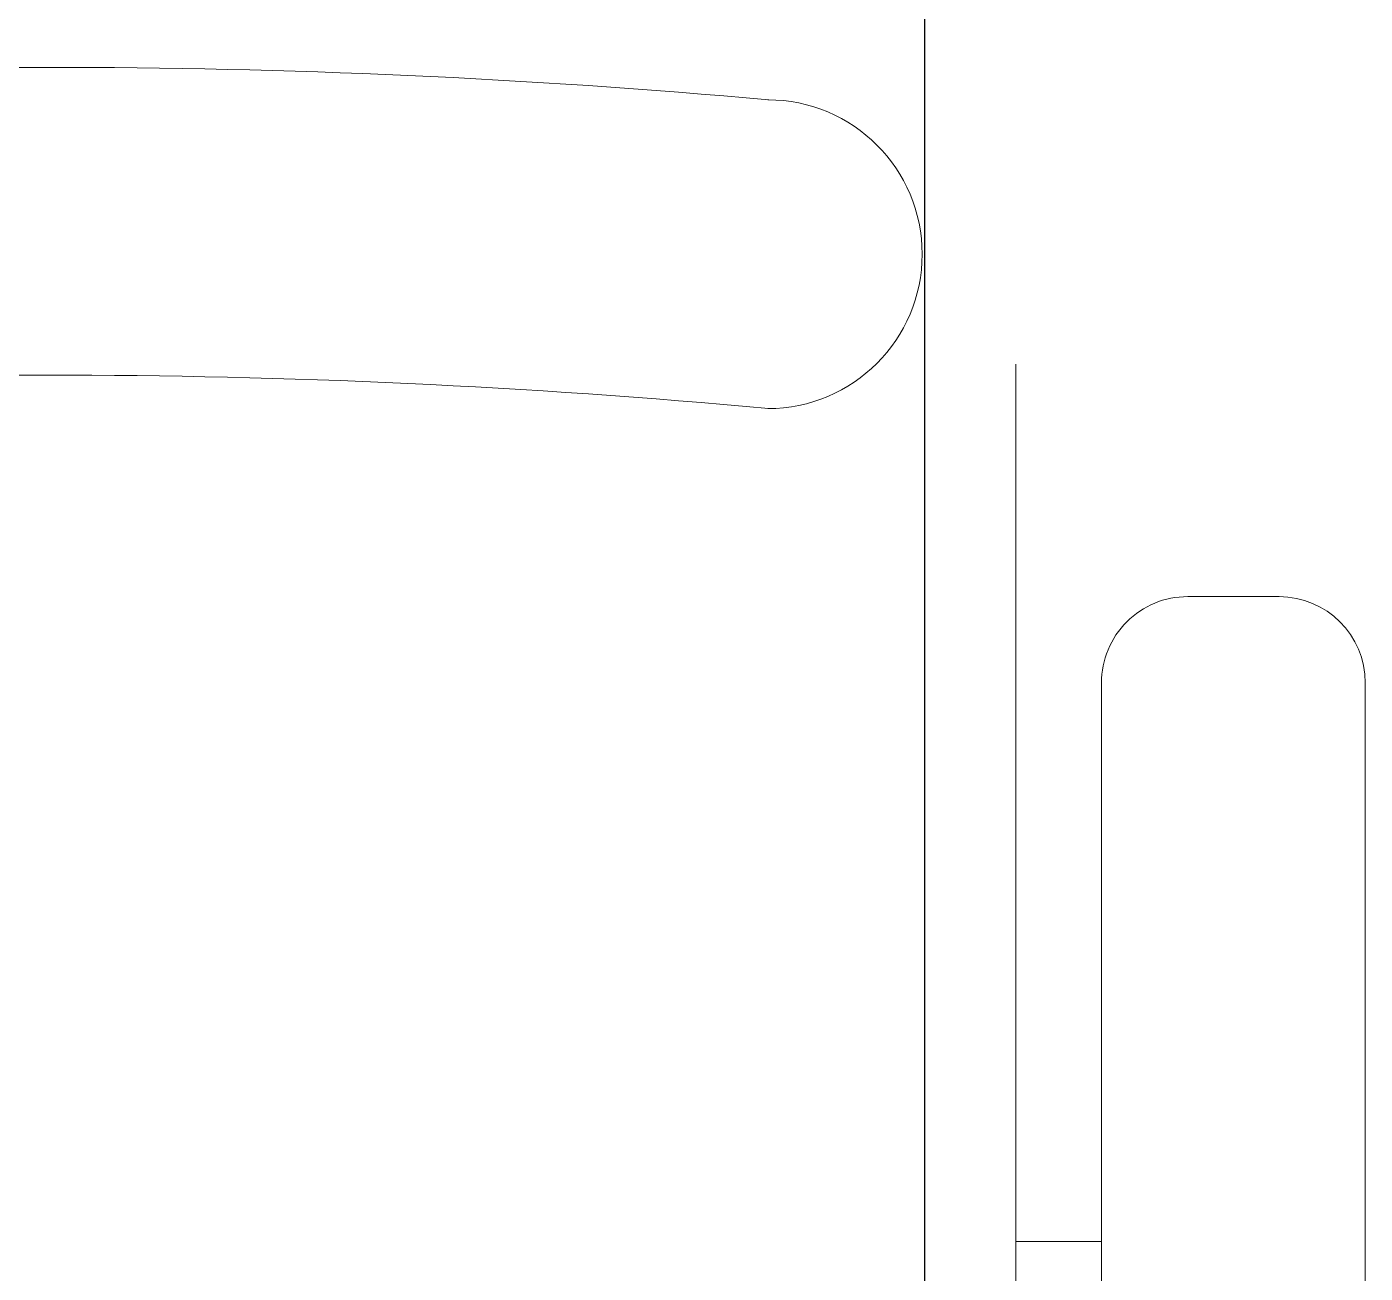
# Model space of a CAD drawing. Extents: x -12260 to 184725, y -29287 to 19916.
# Drawn here: x 16101.6 to 16406.2, y 8201.1 to 8484.6 of the extents above; entities that cross this region are included whole.
import ezdxf

# ---------------------------------------------------------------- set-up
doc = ezdxf.new("R2010")
doc.units = 0
doc.header["$LTSCALE"] = 0.25
doc.linetypes.add('DASHDOT', pattern=[25.4, 12.7, -6.35, 0, -6.35])
doc.layers.add('01-First Floor-FUR$0$FALSE CEILING', color=251, linetype='Continuous')
doc.layers.add('01-First Floor-FUR$0$LOADING', color=253, linetype='Continuous', lineweight=5)
doc.layers.add('E-LITE-CLNG-CNDT', color=6, linetype='DASHDOT', lineweight=35)

# ---------------------------------------------------------------- blocks, each defined once
blk = doc.blocks.new('01-First Floor-FUR$0$GF21018-P')
at = {"color": 0}
for p, q in [((0.2204937210156821, 0.4756307261486727), (0.2204937210156821, 0.0674977280054634)), ((0.2400110456456019, 0.322592123553612), (0.2400110456456019, 0.1400010304266708)), ((0.3000110456456007, 0.3225921235536084), (0.3000110456456007, 0.1400010304266708)), ((0.2204937210156821, 0.2670847420663591), (0.2400110456456019, 0.2670847420663591)), ((0.2596261664619277, 0.120385909610345), (0.2803959248292749, 0.120385909610345))]:
    blk.add_line(p, q, dxfattribs=at)
for centre, radius, start, end in [((0.2596261664619277, 0.1400010304266708), 0.0196151208163253, 180, 270.0000000000017), ((0.2803959248292749, 0.1400010304266708), 0.0196151208163253, 270.0000000000019, 2.29e-13), ((-4.0174444003e-06, 1.846735474002139), 1.776735474005004, 264.6945553321505, 275.3052680112835), ((0.1640881380565453, 0.0424977280054613), 0.0351139560901341, 270.0000000000001, 90), ((-3.2405935642e-06, 1.831363171438854), 1.831363171441721, 264.8532206013883, 275.1469821681523)]:
    blk.add_arc(centre, radius, start, end, dxfattribs=at)
blk = doc.blocks.new('01-First Floor-FUR')
at = {"layer": '01-First Floor-FUR$0$FALSE CEILING', "linetype": 'Continuous'}
blk.add_line((16305.99999999985, 4540.000000000129), (16305.99999999985, 8609.999999999256), dxfattribs=at)
at = {"layer": '01-First Floor-FUR$0$LOADING', "extrusion": (-2.240207019314477e-05, 7.774263848676233e-06, 0.9999999997188542), "xscale": -1000, "yscale": 1000.000000000001, "zscale": 1000, "rotation": 180.0014107650308}
blk.add_blockref('01-First Floor-FUR$0$GF21018-P', (16106.1534587016, 8475.379246457504, -0.4197406011417353), dxfattribs=at)

msp = doc.modelspace()

# ---------------------------------------------------------------- block references
at = {"layer": 'E-LITE-CLNG-CNDT'}
msp.add_blockref('01-First Floor-FUR', (0, 0), dxfattribs=at)

doc.saveas('drawing.dxf')
